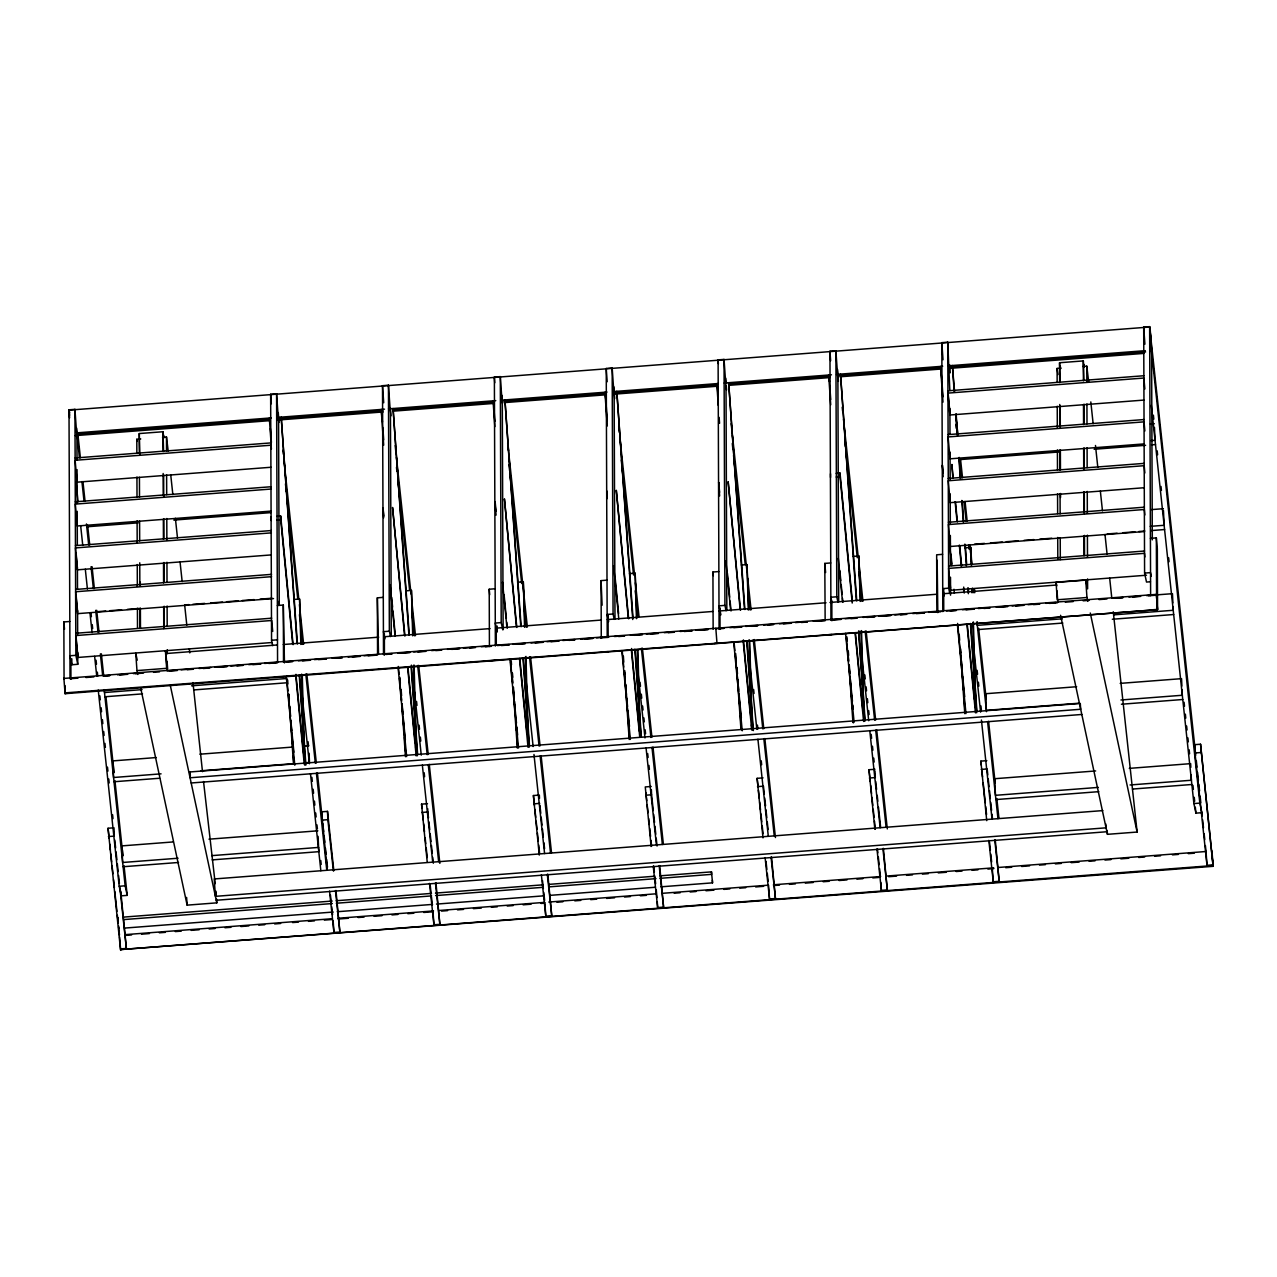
<?xml version="1.0" encoding="UTF-8"?>
<svg xmlns="http://www.w3.org/2000/svg" width="1277" height="1277" viewBox="0 0 1277 1277"><rect width="100%" height="100%" fill="white"/><g stroke="black" fill="none" stroke-linecap="round" stroke-linejoin="round"><path stroke-width="1.5" d="M77.977 678.135L70.027 678.741L69.006 409.805L74.944 409.342L76.939 437.819L77.019 459.672M272.703 645.651L271.554 640.272L270.644 394.29L276.582 393.827L278.578 422.304L279.248 605.075M383.499 654.622L382.509 385.686L388.447 385.223L390.443 413.7L391.257 636.201M495.364 646.018L494.375 377.082L500.313 376.619L502.308 405.096L503.122 629.593M607.213 637.415L606.24 368.478L612.178 368.015L614.157 396.493L614.987 618.994M719.079 628.811L718.105 359.875L724.043 359.412L726.022 387.889L726.836 610.39M830.944 620.207L829.954 351.271L835.892 350.808L837.888 379.285L838.702 601.786M942.809 611.603L941.819 342.651L947.757 342.204L949.817 390.539M1150.465 581.753L1146.507 582.057L1144.591 573.086L1143.697 327.104L1149.635 326.641L1151.615 355.118L1152.301 539.884M76.62 432.871L271.283 417.898M277.237 417.435L384.521 409.183M388.495 408.879L495.763 400.627M500.967 400.228L606.99 392.071M612.832 391.624L718.233 383.515M724.203 383.052L831.471 374.8M836.547 374.416L942.697 366.244M948.412 365.813L1145.325 350.664M76.891 434.18L269.575 419.351M277.524 418.744L382.813 410.635M392.741 409.869L494.055 402.079M503.984 401.313L605.282 393.524M613.231 392.917L716.525 384.968M728.449 384.058L829.763 376.252M839.691 375.486L940.989 367.696M948.939 367.09L1145.597 351.957M75.183 435.633L269.862 420.66M277.811 420.037L383.084 411.944M393.013 411.178L494.327 403.388M504.255 402.622L605.569 394.832M613.391 394.226L716.812 386.277M728.72 385.351L830.034 377.561M839.963 376.795L941.277 369.005M949.226 368.399L1143.889 353.41M139.353 453.447L139.273 433.557L163.025 431.738L163.568 451.132M1059.655 382.621L1059.575 362.732L1083.327 360.912L1083.87 380.307M136.847 453.175L136.799 439.272L140.757 438.953M162.53 437.293L166.489 436.973L168.181 450.989M1057.148 382.366L1057.101 368.446L1061.059 368.143M1082.832 366.467L1086.791 366.164L1088.706 382.142M75.12 457.98L271.059 442.896M947.917 390.81L1143.857 375.741M271.043 467.254L77.083 482.179L75.12 460.279L271.059 445.21L271.394 448.865M1143.857 400.084L949.896 415.009L947.933 393.108L1143.873 378.04L1144.846 388.99M75.279 501.797L271.219 486.729M948.077 434.627L1144.016 419.558M271.219 489.027L75.279 504.112L77.258 525.996L271.219 511.087M1150.338 423.996L1154.296 423.693M1151.088 440.613L1155.046 440.31L1154.456 427.396M1144.016 443.917L950.056 458.826L948.093 436.942L1144.032 421.857L1144.846 430.988M86.756 526.794L138.219 522.836M173.832 520.09L270.82 512.636M959.554 459.624L1058.521 452.01M1094.134 449.265L1145.597 445.306M1151.535 444.859L1155.493 444.556M276.901 516.355L280.701 516.068L293.103 644.662M836.212 473.336L840.011 473.049L852.413 601.627M276.917 520.058L280.717 519.771L280.701 516.068M836.227 477.023L840.027 476.736L840.011 473.049M75.439 545.614L271.378 530.546M948.252 478.444L1144.176 463.375M271.394 532.86L75.455 547.929L77.418 569.829L271.378 554.904M1144.176 487.734L950.216 502.659L948.252 480.759L1144.192 465.69L1144.846 472.985M75.598 589.447L271.538 574.363M948.412 522.277L1144.352 507.192M271.554 576.677L75.614 591.746L77.578 613.646L273.517 598.578M1151.503 509.603L1163.379 508.693M1150.274 526.347L1164.129 525.294L1163.459 510.529M974.59 544.162L984.487 543.395M990.425 542.933L1002.301 542.023M1006.244 541.719L1018.12 540.809M1024.058 540.347L1033.955 539.58M1039.893 539.133L1051.769 538.224M1107.191 533.962L1117.088 533.195M1123.026 532.732L1134.902 531.823M1138.861 531.519L1144.799 531.056M1150.737 530.609L1164.592 529.54M95.839 611.779L105.736 611.013M109.694 610.709L121.57 609.799M127.508 609.337L139.385 608.427M184.91 604.931L188.868 604.628M192.827 604.324L204.703 603.398M210.641 602.952L222.501 602.042M226.46 601.738L238.336 600.813M242.295 600.509L254.171 599.599M260.109 599.136L271.985 598.227M1144.336 531.551L950.391 546.476L948.412 524.576L1144.352 509.507L1144.846 514.982M293.87 599.456L299.568 599.009L301.388 643.8M405.735 590.852L411.433 590.405L413.237 635.196M517.6 582.232L523.299 581.801L525.102 626.592M629.465 573.628L635.164 573.197L636.968 617.988M741.314 565.025L747.013 564.594L748.833 609.384M853.18 556.421L858.878 555.99L860.698 600.781M965.045 547.817L970.743 547.386L971.765 564.338M1157.569 609.64L64.904 692.9L65.079 693.682L1157.569 609.64L1156.387 594.38L63.898 678.422L64.058 679.204L63.85 621.947L69.788 621.484M277.364 605.521L283.302 605.059L284.452 662.891M377.561 655.085L377.353 597.828L383.292 597.365M489.426 646.481L489.219 589.224L495.157 588.761M601.275 637.877L601.068 580.62L607.006 580.157M713.141 629.258L712.933 572.016L718.871 571.553M817.2 621.26L825.15 620.654L824.798 563.412L830.736 562.949M942.602 554.346L936.664 554.793L936.871 612.05M1150.417 538.351L1156.339 537.904L1157.329 548.855L1157.553 609.4L1151.615 609.847M75.774 633.264L271.698 618.196M948.572 566.094L1144.511 551.025M77.769 664.295L75.854 655.324L69.916 655.771L71.831 664.758L77.769 664.295L77.721 652.371M271.554 640.272L277.492 639.809M390.507 636.585L389.357 631.205L383.419 631.668L384.952 638.835M502.755 629.784L501.207 622.601L495.268 623.048L497.2 632.035L497.168 626.065M614.221 619.377L613.072 613.998L607.134 614.445L608.666 621.628M726.086 610.773L724.937 605.394L718.999 605.841L720.914 614.828M837.951 602.169L836.802 596.79L830.864 597.237L832.013 602.632M949.817 593.566L948.667 588.17L942.729 588.633L944.262 595.816M1144.591 573.086L1150.529 572.623L1151.295 576.214M1146.491 575.225L950.551 590.293L948.588 568.409L1144.511 553.324L1144.846 556.98M271.698 642.539L77.737 657.463L75.774 635.563L271.714 620.494L272.703 631.445M1087.796 601.371L1086.966 597.492L1057.276 599.775L1056.063 582.392L1085.737 580.109L1087.621 588.857L1087.573 578.912M277.317 644.965L165.994 653.537L167.207 670.92L177.152 670.154M283.286 644.518L378.71 637.175M384.68 636.712L490.033 628.603M496.003 628.156L601.371 620.047M607.325 619.584L712.694 611.475M718.664 611.029L826.011 602.76M829.986 602.457L937.334 594.204M943.304 593.741L1056.622 585.026M137.246 660.209L135.745 653.217L136.974 670.601L166.649 668.318L165.435 650.935L166.186 654.431M103.724 675.916L109.662 675.453M117.58 674.847L127.477 674.08M133.415 673.633L139.353 673.171M181.126 669.85L193.05 668.94M199.02 668.478L210.944 667.552M214.919 667.248L226.859 666.339M230.834 666.035L242.758 665.109M248.728 664.647L260.652 663.737M264.626 663.433L276.55 662.508M284.5 661.901L292.449 661.294M298.419 660.832L310.343 659.906M314.318 659.602L326.258 658.693M332.212 658.23L342.156 657.463M348.126 657.001L360.05 656.091M364.025 655.787L375.949 654.862M383.898 654.255L391.863 653.648M397.817 653.185L409.741 652.26M413.716 651.956L425.656 651.047M431.61 650.584L441.555 649.817M447.525 649.355L459.449 648.445M463.423 648.141L475.347 647.216M481.317 646.753L489.267 646.146M497.216 645.539L509.14 644.614M513.131 644.31L525.055 643.4M531.009 642.938L542.948 642.012M546.923 641.708L558.847 640.799M562.822 640.495L574.746 639.569M580.716 639.107L592.64 638.197M596.614 637.893L602.584 637.431M614.508 636.521L624.453 635.754M630.423 635.292L642.347 634.366M646.322 634.062L658.246 633.153M664.216 632.69L674.144 631.923M680.114 631.461L692.038 630.551M696.013 630.247L707.953 629.322M719.877 628.412L723.851 628.108M729.821 627.645L741.745 626.72M745.72 626.416L757.644 625.507M763.614 625.044L773.559 624.277M779.513 623.814L791.437 622.905M795.427 622.601L807.351 621.676M813.305 621.213L825.245 620.303M831.199 619.84L841.144 619.074M845.119 618.77L857.043 617.86M863.013 617.398L874.937 616.472M878.911 616.168L890.851 615.259M894.826 614.955L906.75 614.029M912.704 613.567L924.644 612.657M928.618 612.353L938.563 611.587M946.512 610.981L956.441 610.214M962.411 609.752L974.335 608.826M978.31 608.522L990.25 607.613M996.204 607.15L1006.148 606.383M1012.118 605.921L1024.042 605.011M1028.017 604.707L1039.941 603.782M1045.911 603.335L1055.84 602.568M1113.097 598.243L1122.994 597.476M1128.932 597.029L1138.829 596.263M1146.746 595.657L1150.689 595.353M1156.627 594.89L1172.462 593.677L1172.893 602.904M85.926 677.512L93.875 676.906M103.804 676.14L109.774 675.677M119.719 674.91L127.668 674.304M135.617 673.697L143.567 673.075M153.495 672.325L159.465 671.862M169.41 671.095L177.359 670.489M187.288 669.723L193.258 669.26M203.187 668.494L209.157 668.031M219.085 667.264L227.051 666.658M236.979 665.892L242.949 665.429M252.878 664.678L260.827 664.056M268.777 663.449L276.726 662.843M286.671 662.077L292.641 661.614M302.569 660.847L310.519 660.241M318.468 659.618L326.417 659.012M336.362 658.246L342.332 657.799M352.26 657.032L360.21 656.41M368.159 655.803L376.108 655.197M386.053 654.431L392.023 653.968M401.952 653.201L409.901 652.595M417.85 651.988L425.8 651.366M435.744 650.6L441.698 650.153M451.643 649.386L459.592 648.764M469.537 648.014L475.491 647.551M485.436 646.785L491.39 646.322M501.334 645.555L509.284 644.949M519.228 644.183L525.182 643.72M535.127 642.954L543.076 642.347M551.025 641.74L558.975 641.118M568.919 640.368L574.873 639.905M584.818 639.138L592.767 638.532M600.717 637.909L608.666 637.303M618.595 636.537L624.565 636.074M634.509 635.308L642.459 634.701M650.408 634.094L658.357 633.488M668.286 632.722L674.256 632.259M684.201 631.492L692.15 630.886M700.099 630.263L708.049 629.657M717.977 628.891L723.931 628.428M733.86 627.677L741.793 627.055M751.722 626.305L757.676 625.842M767.589 625.076L773.543 624.613M783.471 623.862L791.405 623.24M801.333 622.49L807.287 622.027M833.083 620.031L841.016 619.425M850.945 618.659L856.899 618.212M866.812 617.445L874.761 616.839M882.694 616.216L890.628 615.61M900.556 614.844L906.51 614.397M916.439 613.63L924.372 613.024M934.285 612.258L940.83 611.747M950.168 611.029L956.122 610.582M966.051 609.815L973.984 609.193M983.897 608.443L989.851 607.98M999.779 607.213L1007.713 606.607M1015.662 606L1023.595 605.378M1033.524 604.628L1039.478 604.165M1049.391 603.398L1057.324 602.792M1065.273 602.185L1073.207 601.563M1083.135 600.797L1089.089 600.35M1099.002 599.583L1106.951 598.977M1116.864 598.211L1122.818 597.748M1132.747 596.982L1140.68 596.375M1148.614 595.768L1156.563 595.162L1156.339 537.904M70.985 692.98L65.063 693.443L65.031 685.621M278.562 677.018L284.5 676.555M378.551 669.324L384.489 668.861M490.416 660.72L496.354 660.257M602.281 652.116L608.219 651.653M714.146 643.496L720.084 643.049M825.996 634.892L831.934 634.446M939.84 626.145L943.799 625.842M104.475 692.517L142.082 689.628M191.566 685.813L286.559 678.518M1062.384 618.802L977.288 625.347L977.113 621.66M1113.847 614.844L1173.212 610.278L1173.052 606.591M104.937 696.763L142.529 693.874M193.992 689.915L287.022 682.764M977.735 629.593L1062.847 623.048M1112.315 619.249L1173.675 614.524M156.353 757.548L112.807 760.9L113.573 777.501L161.062 773.846M199.898 754.196L292.912 747.045M302.809 746.279L308.747 745.832M1076.655 686.723L985.621 693.73L986.371 710.331L1079.4 703.18M1120.2 683.371L1181.56 678.662L1181.895 686.036M200.649 770.797L293.678 763.646M305.538 762.736L309.497 762.433L309.082 753.207M1120.951 699.988L1182.31 695.263L1182.055 689.724M189.666 771.978L1080.278 703.467L1080.693 709.262L190.065 777.773L189.666 771.978L190.401 775.442M114.02 781.747L159.545 778.252M1121.414 704.234L1182.757 699.509M191.183 782.977L1081.811 714.466M120.756 891.107L126.375 948.444L120.437 948.907L108.05 828.262L113.988 827.799L114.291 834.44M333.84 870.722L327.503 811.374L321.565 811.837L327.199 869.414M427.188 861.72L421.554 804.143L427.492 803.68M539.261 855.079L533.403 795.539L539.341 795.076L539.501 798.396M651.206 786.472L645.268 786.935L651.126 846.475M762.992 837.872L757.133 778.332L763.071 777.869M874.857 829.268L868.998 769.728L874.937 769.265M986.722 820.664L980.864 761.124L986.802 760.661M1200.54 744.22L1194.602 744.683L1194.985 752.983L1207.004 865.311L1212.942 864.864L1200.54 744.22L1213.15 866.317L120.485 949.577L1212.99 865.535M108.417 836.563L114.355 836.1M321.932 820.137L327.87 819.674L327.503 811.374M421.921 812.443L427.859 811.996L427.715 808.676M533.786 803.84L539.724 803.377M645.651 795.236L651.589 794.773L651.366 789.793M757.516 786.632L763.454 786.169L764.284 794.055M869.366 778.028L875.304 777.565L875 770.925M981.231 769.424L987.169 768.962L987.807 774.884M1194.985 752.983L1200.923 752.52M173.369 841.926L121.906 845.885L122.656 862.486L178.078 858.224M208.981 839.181L317.845 830.816M1095.65 770.957L994.703 778.715L995.469 795.316L1098.38 787.398M1129.299 768.371L1190.643 763.646L1190.818 767.333M211.727 855.638L318.596 847.417L318.085 836.355M1130.049 784.972L1191.393 780.247L1191.154 774.708M123.119 866.732L178.525 862.47M212.174 859.884L319.042 851.663L318.596 847.417M995.916 799.578L1098.827 791.66M1132.476 789.058L1191.856 784.493M119.208 886.27L125.146 885.807L127.205 895.385L121.267 895.831L119.208 886.27L98.233 690.075M1102.849 810.592L214.217 878.959L215.43 896.342L1106.058 827.831L1105.786 823.968M1193.899 803.568L1199.837 803.105L1201.88 812.683L1195.942 813.146L1193.899 803.568L1151.295 405.256M216.26 900.253L1106.888 831.742M140.693 688.048L187.128 905.138L216.819 902.855L216.547 898.992M1060.596 615.291L1107.446 834.328L1137.121 832.045L1113.257 611.747M123.709 917.094L332.212 901.051M336.186 900.748L431.498 893.405M435.473 893.102L542.709 884.849M548.663 884.402L653.904 876.293M659.874 875.846L711.497 871.872L712.518 882.854L660.895 886.829M123.821 919.584L332.323 903.541M336.298 903.238L431.61 895.895M435.585 895.592L542.821 887.339M548.775 886.892L656.011 878.64M659.986 878.337L711.608 874.362L711.497 871.872M124.731 928.076L333.233 912.033M337.208 911.73L432.52 904.403M436.495 904.1L543.731 895.847M549.685 895.385L654.925 887.292M125.433 934.62L332.148 918.722M338.102 918.259L433.51 910.932M439.48 910.469L544.816 902.36M548.791 902.057L656.123 893.804M662.093 893.341L767.429 885.232M773.399 884.785L880.555 876.533M886.509 876.07L993.666 867.833M997.64 867.53L1206.015 851.504L1207.004 865.311M125.609 935.402L131.563 934.94M141.508 934.189L149.457 933.567M159.386 932.801L165.356 932.354M175.3 931.587L181.254 931.125M191.199 930.358L199.148 929.752M209.077 928.986L215.047 928.523M224.975 927.756L230.945 927.31M240.89 926.543L248.839 925.921M258.768 925.155L264.738 924.708M274.667 923.941L280.637 923.479M292.561 922.569L298.531 922.106M308.459 921.34L314.429 920.877M324.358 920.11L332.307 919.504M338.277 919.041L348.222 918.275M358.151 917.524L364.121 917.062M374.049 916.295L381.999 915.689M391.943 914.923L397.897 914.46M407.842 913.693L413.812 913.231M423.741 912.464L431.69 911.858M441.634 911.092L447.588 910.629M457.533 909.878L463.503 909.416M473.432 908.649L481.381 908.043M491.326 907.277L497.28 906.814M507.224 906.047L513.178 905.585M523.123 904.818L531.072 904.212M541.017 903.446L544.992 903.142M556.916 902.232L562.87 901.77M574.81 900.844L580.764 900.397M590.708 899.631L596.662 899.168M606.607 898.401L614.556 897.795M624.485 897.029L630.455 896.566M640.4 895.8L646.354 895.353M674.176 893.198L680.146 892.751M690.091 891.984L696.045 891.522M705.989 890.755L713.939 890.149M723.867 889.383L729.837 888.92M739.766 888.153L745.736 887.707M755.681 886.94L763.63 886.318M773.559 885.568L779.513 885.105M789.441 884.338L795.395 883.876M805.308 883.125L813.257 882.503M823.17 881.737L829.124 881.29M839.053 880.523L846.986 879.917M856.915 879.151L862.869 878.688M872.782 877.922L878.736 877.475M888.664 876.708L896.598 876.102M906.526 875.336L912.48 874.873M922.393 874.106L928.347 873.66M938.276 872.893L946.209 872.287M956.138 871.521L962.092 871.058M972.005 870.291L977.959 869.845M987.887 869.078L993.841 868.615M1005.749 867.706L1011.703 867.243M1021.616 866.476L1029.565 865.87M1039.478 865.104L1045.432 864.641M1055.361 863.891L1061.315 863.428M1071.243 862.661L1079.177 862.055M1089.089 861.289L1095.043 860.826M1104.972 860.059L1110.926 859.613M1120.855 858.846L1128.788 858.24M1138.717 857.474L1144.671 857.011M1154.584 856.244L1160.538 855.798M1172.446 854.872L1178.4 854.425M1188.328 853.659L1194.282 853.196M329.53 891.091L333.951 932.481L339.89 932.018L335.963 890.5M429.519 883.397L433.941 924.787L439.879 924.325L435.952 882.822M541.368 874.793L545.806 916.184L551.744 915.721L547.817 874.202M653.233 866.189L657.655 907.58L663.593 907.117L659.666 865.598M765.099 857.585L769.52 898.976L775.458 898.513L771.531 856.995M876.964 848.982L881.385 890.372L887.323 889.909L883.397 848.391M988.829 840.378L993.251 881.768L999.189 881.306L995.262 839.787M1195.735 755.266L1149.667 327.024L69.038 410.14L69.597 412.758M1151.279 350.201L1151.838 352.803M1211.969 851.041L1213.15 866.317M1090.271 613.008L1137.121 832.045M1056.063 582.392L1056.797 585.888M715.998 629.05L715.822 628.268L717.004 643.528M493.608 403.436L493.05 400.834L494.853 426.63M269.878 420.644L269.319 418.042L271.123 443.837M215.222 883.684L203.538 781.54M170.384 685.765L216.819 902.855M136.974 670.601L137.804 674.479M1057.101 368.446L1057.963 374.528M136.799 439.272L137.23 441.395M1196.294 760.501L1197.012 767.142M1197.571 772.377L1198.417 780.279M1198.832 784.238L1199.55 790.91M1200.109 796.114L1200.827 802.786M1201.801 811.933L1202.232 815.891M1202.647 819.85L1203.493 827.751M1204.131 833.689L1204.77 839.627M1205.392 845.566L1206.031 851.504M1199.837 803.105L1152.141 357.241L1150.21 329.594M1153.386 415.185L1153.801 419.143M1157.185 450.829L1157.616 454.788M1161.001 486.457L1161.431 490.416M1168.631 557.73L1169.046 561.704M1184.082 702.27L1184.513 706.229M1185.359 714.146L1185.774 718.105M1186.62 726.022L1187.051 729.981M1187.897 737.898L1188.312 741.857M1189.158 749.791L1189.589 753.749M1192.973 785.419L1193.404 789.378M1194.25 797.295L1194.665 801.254M1195.304 807.192L1195.942 813.146M1090.813 401.936L1093.144 423.709M1095.474 445.481L1097.805 467.254M1100.343 491.007L1102.466 510.8M1105.004 534.552L1107.111 554.346M1109.665 578.098L1111.772 597.891M955.755 414.45L957.878 434.244M960.623 459.991L962.523 477.806M965.077 501.558L967.184 521.367M969.722 545.119L970.568 553.037M971.206 558.975L971.845 564.913M974.383 588.681L974.814 592.64M978.629 628.268L986.243 699.541M988.574 721.329L995.166 782.961M996.826 798.54L998.949 818.334M955.787 424.315L956.202 428.274M959.394 458.012L961.501 477.821M964.055 501.606L966.178 521.415M968.716 545.199L969.131 549.158M973.377 588.793L973.808 592.751M976.985 622.49L986.514 711.656M987.584 721.569L997.96 818.669M977.128 670.313L977.559 674.272M978.405 682.189L978.821 686.148M980.944 705.942L981.374 709.9M988.222 778.81L989.068 786.696M989.483 790.639L990.329 798.524M990.76 802.467L991.591 810.352M992.021 814.295L992.437 818.238M994.767 839.915L999.189 881.306M973.792 648.7L980.576 712.119M981.422 720.036L992.021 819.132M980.864 761.124L981.279 765.083M981.917 771.005L982.556 776.943M983.178 782.881L985.301 802.658M985.716 806.617L986.562 814.534M989.531 842.229L990.377 850.131M990.808 854.09L991.654 862.007M842.197 407.219L842.628 411.178M843.474 419.095L858.08 555.703M858.719 561.641L862.949 601.244M866.125 630.934L875.655 720.036M876.708 729.933L887.307 828.917M844.767 440.852L845.406 446.79M846.044 452.744L857.282 557.762M858.767 571.633L859.613 579.566M860.028 583.525L861.943 601.371M865.12 631.093L874.649 720.26M875.719 730.173L886.094 827.273M864.848 674.958L865.263 678.917M866.109 686.834L866.54 690.793M867.386 698.711L867.817 702.669M868.663 710.587L869.078 714.545M871.201 734.355L871.616 738.314M872.462 746.231L872.893 750.19M873.739 758.107L874.17 762.066M875.735 781.508L876.581 789.394M877.203 795.3L877.842 801.222M878.464 807.128L880.571 826.842M882.902 848.519L887.323 889.909M861.305 651.366L868.711 720.723M869.781 730.636L880.156 827.735M868.998 769.728L870.26 781.588M870.691 785.547L871.537 793.464M871.952 797.423L872.798 805.324M873.229 809.283L874.075 817.2M874.49 821.159L875.336 829.076M877.459 848.854L877.874 852.813M878.305 856.771L879.151 864.673M879.582 868.631L880.428 876.549M731.178 423.741L732.024 431.658M732.455 435.617L747.061 572.224M747.699 578.162L751.084 609.847M754.26 639.538L763.79 728.64M764.843 738.537L775.442 837.536M732.28 443.502L732.902 449.456M733.541 455.394L745.209 564.386M747.747 588.17L750.078 609.975M753.254 639.697L762.8 728.864M763.854 738.776L774.245 835.876M753.622 689.5L754.037 693.459M757.437 725.128L757.852 729.087M761.236 760.773L761.667 764.731M764.715 797.997L765.562 805.883M765.977 809.826L766.823 817.711M767.238 821.654L768.084 829.539M771.037 857.122L775.458 898.513M749.008 656.011L749.439 659.97M750.285 667.887L756.862 729.327M757.915 739.239L768.307 836.339M757.133 778.332L757.979 786.249M758.41 790.192L759.256 798.109M759.671 802.068L760.517 809.985M760.948 813.944L761.794 821.845M762.209 825.804L763.055 833.721M766.024 861.416L766.87 869.318M767.285 873.276L768.131 881.194M618.691 426.406L619.313 432.344M619.952 438.282L634.573 574.889M635.419 582.807L639.011 616.472M642.395 648.141L651.924 737.244M652.994 747.141L663.37 844.161M621.26 460.039L633.552 574.985M635.244 590.836L638.005 616.599M641.389 648.301L650.935 737.467M651.988 747.38L662.38 844.48M640.064 682.269L640.479 686.228M641.325 694.145L641.756 698.104M642.602 706.021L643.033 709.98M643.879 717.897L644.294 721.856M645.14 729.774L645.571 733.732M647.678 753.542L648.109 757.5M648.955 765.418L649.386 769.377M651.589 794.773L653.265 810.544M653.696 814.487L654.542 822.372M654.957 826.315L655.803 834.2M656.218 838.143L657.064 846.028M659.171 865.726L663.593 907.117M637.782 670.553L644.997 737.93M646.05 747.843L656.442 844.943M645.907 792.873L646.753 800.775M647.168 804.733L648.014 812.651M648.652 818.589L649.291 824.527M649.722 828.47L650.568 836.387M650.983 840.346L651.621 846.284M653.728 866.061L654.367 871.999M654.798 875.958L655.644 883.86M656.266 889.798L656.969 897.699M507.671 442.927L508.517 450.845M508.932 454.804L527.369 627.055M530.546 656.761L540.059 745.848M541.129 755.745L551.504 852.765M508.98 464.684L509.603 470.622M510.241 476.576L521.686 583.589M524.224 607.357L526.347 627.183M529.524 656.905L539.07 746.071M540.123 755.984L550.515 853.084M539.932 805.356L540.778 813.241M541.193 817.184L542.039 825.07M542.47 829.012L543.3 836.882M543.938 842.804L544.577 848.71M547.306 874.33L551.744 915.721M525.501 675.198L533.132 746.534M533.978 754.468L544.577 853.547M533.403 795.539L534.472 805.436M534.887 809.379L535.733 817.296M536.164 821.255L537.01 829.172M537.425 833.131L538.271 841.032M538.702 844.991L539.548 852.908M542.502 880.603L543.348 888.521M543.779 892.463L544.625 900.381M395.168 445.593L396.014 453.511M396.445 457.469L411.05 594.076M411.896 602.01L415.504 635.659M418.68 665.365L428.21 754.452M429.264 764.348L439.847 863.348M396.477 467.35L396.892 471.309M397.754 479.226L409.614 590.213M411.737 610.023L414.482 635.786M417.675 665.509L427.204 754.691M428.258 764.588L438.649 861.688M416.557 701.456L416.972 705.415M419.095 725.208L419.51 729.167M420.356 737.084L420.787 741.043M424.172 772.729L424.602 776.687M427.859 811.996L428.497 817.903M428.912 821.845L429.758 829.731M430.173 833.673L431.019 841.559M431.45 845.502L432.28 853.371M432.711 857.314L433.334 863.236M435.441 882.95L439.879 924.325M414.482 691.735L421.266 755.138M422.336 765.051L432.711 862.151M421.554 804.143L421.969 808.102M422.4 812.06L423.246 819.978M423.661 823.92L424.507 831.838M425.145 837.776L425.784 843.714M426.199 847.657L427.252 857.553M430.221 885.248L431.067 893.166M431.498 897.124L432.344 905.026M327.87 819.674L333.361 870.93M335.468 890.628L339.89 932.018M282.887 450.238L283.302 454.197M284.148 462.114L298.77 598.721M299.409 604.675L303.639 644.262M306.815 673.969L316.345 763.055M317.398 772.952L322.267 818.493M322.826 823.713L323.672 831.614M324.103 835.573L324.805 842.245M325.443 848.183L326.082 854.137M326.641 859.309L327.487 867.227M330.44 894.922L331.286 902.839M331.717 906.782L332.563 914.699M285.457 483.871L286.303 491.805M286.734 495.763L297.749 598.817M299.441 614.668L300.079 620.606M300.718 626.56L302.633 644.39M305.81 674.112L315.339 763.295M316.409 773.192L326.784 870.291M308.076 741.729L308.491 745.688M311.891 777.374L312.306 781.332M313.152 789.25L313.583 793.209M314.429 801.126L314.844 805.085M315.706 813.018L316.121 816.977M316.967 824.894L317.398 828.853M320.782 860.522L321.197 864.481M301.995 694.385L309.401 763.742M310.471 773.654L320.846 870.754M170.719 474.741L172.842 494.534M175.38 518.286L177.503 538.08M180.041 561.832L182.164 581.626M184.702 605.378L186.809 625.171M189.347 648.924L189.778 652.882M192.955 682.572L202.484 771.643M77.865 434.068L80.403 457.836M82.941 481.589L85.064 501.382M87.602 525.15L89.725 544.944M92.056 566.717L94.37 588.505M96.701 610.278L99.031 632.051M101.362 653.84L103.692 675.613M106.023 697.402L114.068 772.633M114.914 780.55L122.959 855.782M124.029 865.678L127.205 895.385M79.366 457.773L76.636 428.082M81.92 481.557L84.043 501.366M86.453 523.953L88.704 544.96M91.034 566.765L93.365 588.553M95.695 610.358L98.026 632.163M100.356 653.952L102.687 675.756M104.171 689.628L125.146 885.807M90.986 612.721L91.401 616.679M92.247 624.597L92.678 628.555M96.062 660.241L96.493 664.2M97.339 672.117L97.754 676.076M99.877 695.869L100.292 699.828M101.138 707.745L101.569 711.704M102.415 719.637L102.846 723.596M103.692 731.513L104.107 735.472M104.953 743.39L105.384 747.348M107.491 767.142L107.922 771.1M108.768 779.018L109.184 782.993M112.584 814.662L112.999 818.621M114.786 840.043L115.632 847.928M116.047 851.871L116.893 859.756M117.308 863.699L118.154 871.584M118.569 875.527L119.415 883.413M119.846 887.355L126.375 948.444M75.981 482.004L78.105 501.829M80.643 525.597L82.766 545.423M85.304 569.207L87.427 589.016M89.965 612.8L92.088 632.61M94.626 656.394L96.749 676.203M118.107 920.94L117.755 917.54L117.867 920.031M108.05 828.262L109.104 838.159M109.742 844.081L110.381 850.019M110.796 853.978L111.642 861.895M112.073 865.854L112.919 873.755M113.541 879.693L114.387 887.611M114.818 891.569L116.941 911.347M117.356 915.306L118.202 923.207M118.633 927.166L119.479 935.083M953.217 478.284L951.876 464.429L952.834 477.997M955.499 502.021L957.415 521.814M959.697 545.55L961.597 565.328M963.704 587.085L964.263 593.023M967.327 624.676L974.559 699.86M974.942 703.803L975.325 707.761M955.116 501.685L957.032 521.415M959.314 545.103L961.405 566.812M963.496 588.521L963.864 592.464M966.912 624.038L975.468 712.853M943.144 473.081L942.378 465.163L943.144 476.752M950.966 554.186L951.908 564.083M957.622 623.431L960.863 657.064M961.246 661.023L964.678 696.635M949.801 545.838L951.7 565.567M953.983 589.256L954.366 593.198M957.415 624.772L965.971 713.588M855.462 633.28L863.076 712.422M840.027 476.736L852.206 603.047M855.047 632.642L863.603 721.457M839.851 570.707L840.809 580.604M841.192 584.563L842.15 594.443M842.533 598.402L842.916 602.361M846.332 637.973L848.63 661.709M849.013 665.668L849.764 673.586M850.147 677.544L852.445 701.281M852.828 705.239L853.196 709.182M838.319 558.384L842.501 601.802M845.55 633.376L854.105 722.191M740.548 610.23L728.161 481.652L740.149 609.672M743.406 639.905L750.844 717.067M751.53 724.634L751.834 727.842M743.182 641.246L751.738 730.061M719.605 492.268L718.664 482.371L719.621 495.939M727.427 573.373L729.71 597.125M730.093 601.068L731.051 610.965M734.099 642.618L734.866 650.536M735.233 654.494L738.665 690.091M739.048 694.049L741.346 717.802M725.895 561.066L730.652 610.406M733.684 641.98L742.24 730.795M628.683 618.834L616.296 490.256L628.284 618.276M631.54 648.508L639.554 731.609M631.333 649.849L639.697 736.685M607.182 494.933L606.798 490.975L607.182 498.621M615.179 578.034L618.611 613.63M622.234 651.222L623.767 667.057M624.134 671L627.566 706.612M627.949 710.571L629.481 726.405M613.646 565.727L618.786 619.01M621.819 650.584L630.375 739.399M516.818 627.454L504.431 498.86L516.419 626.879M519.867 659.092L527.114 734.275M519.468 658.469L528.024 747.268M495.125 501.574L496.083 511.454M504.08 594.539L506.362 618.291M506.746 622.234L507.32 628.172M510.561 661.805L512.652 683.562M513.035 687.521L513.992 697.418M514.376 701.376L516.467 723.133M516.85 727.092L517.616 735.009M494.949 503.282L496.083 515.126M502.547 582.232L506.921 627.614M509.97 659.187L518.526 748.003M404.953 636.058L392.566 507.464L404.554 635.483M408.001 667.711L415.248 742.879M415.632 746.837L416.015 750.796M407.602 667.073L416.158 755.872M383.834 516.1L383.068 508.198L383.643 517.808M391.64 597.221L392.598 607.102M392.981 611.06L395.263 634.797M398.312 666.45L399.078 674.368M399.462 678.326L401.553 700.083M401.936 704.042L402.894 713.939M403.277 717.897L405.368 739.654M390.108 584.914L395.056 636.217M398.105 667.791L406.661 756.607M295.961 674.336L303.575 753.462M280.717 519.771L292.704 644.103M295.737 675.677L304.293 764.476M286.83 679.013L287.979 690.889M288.363 694.848L290.454 716.605M290.837 720.563L291.795 730.46M292.178 734.419L293.886 752.217M279.009 601.403L279.392 605.362M286.24 676.411L294.795 765.21M1059.575 362.732L1060.118 382.126M948.252 394.449L949.88 412.71M949.561 535.047L950.375 544.178M949.561 577.044L950.535 587.995M937.158 560.268L937.813 612.625M824.798 563.412L825.612 572.527M712.933 572.016L713.268 575.656M601.068 580.62L602.106 605.234M489.219 589.224L489.698 594.699M377.353 597.828L378.503 653.696M139.273 433.557L139.816 454.947M76.093 552.925L77.243 565.695M76.093 594.922L77.578 611.332M76.093 636.92L77.737 655.165M63.85 621.947L64.504 629.242M1149.938 328.317L1151.567 351.494M1143.697 327.104L1144.894 344.183M1156.387 594.38L1157.409 608.858M1107.175 830.465L1107.446 834.328M1085.737 580.109L1086.966 597.492M1057.021 590.82L1057.835 602.409M992.277 867.945L993.251 881.768M954.589 391.911L952.371 365.493L954.174 391.289M956.122 413.748L957.654 435.569M959.171 457.405L960.559 477.247M962.235 501.063L963.624 520.904M965.284 544.704L966.673 564.562M968.333 588.362L968.604 592.336M970.839 624.086L976.937 711.401M955.85 415.105L957.223 434.946M958.899 458.762L960.288 478.604M961.804 500.44L963.337 522.261M964.869 544.098L966.386 565.919M967.918 587.739L968.333 593.693M970.408 623.463L976.65 712.758M949.721 364.903L950.28 372.788M941.819 342.651L943.017 359.747M941.756 378.934L940.495 366.419L943.001 402.127M942.027 382.908L943.001 396.796M960.623 648.812L960.895 652.786M961.453 660.72L962.283 672.628M962.571 676.587L963.528 690.474M963.816 694.449L964.789 708.336M959.235 634.302L959.65 640.256M960.208 648.189L964.789 713.667M880.827 882.471L881.385 890.372M856.755 600.94L840.505 374.113L856.324 600.318M858.83 630.71L865.072 720.005M858.543 632.067L864.8 721.361M837.584 369.548L838.414 381.392M829.954 351.271L830.625 360.752M829.475 381.6L828.629 375.023L830.72 404.777M829.747 385.558L830.72 399.446M848.343 651.462L848.614 655.436M849.317 665.349L849.875 673.298M850.147 677.257L851.12 691.144M851.392 695.119L852.366 709.006M852.781 714.96L853.339 722.894M846.954 636.952L847.226 640.926M847.928 650.839L848.614 660.768M848.902 664.726L852.924 722.271M768.562 885.153L769.52 898.976M744.89 609.544L728.656 382.717L744.475 608.921M747.109 641.293L753.35 730.588M746.694 640.671L752.935 729.965M725.719 378.152L725.99 382.11M726.278 386.053L726.549 390.012M718.105 359.875L718.36 363.674M717.339 386.229L718.297 400.116M737.037 667.999L737.452 673.953M737.867 679.907L738.697 691.815M738.984 695.789L740.085 711.656M740.373 715.631L741.33 729.518M716.78 383.627L718.297 405.447M719.127 417.356L719.558 423.31M735.648 653.489L736.206 661.438M736.621 667.376L740.915 728.896M657.256 901.658L657.655 907.58M633.025 618.148L616.791 391.321L632.738 619.521M635.244 649.897L641.357 737.212M634.829 649.275L640.926 736.59M613.854 386.755L614.684 398.616M606.24 368.478L607.166 381.759M605.889 400.786L604.915 392.231L607.277 425.959M606.304 406.74L607.277 420.628M624.756 670.664L625.028 674.623M625.73 684.552L626.416 694.465M626.704 698.439L627.677 712.327M627.949 716.301L628.923 730.189M629.194 734.163L629.481 738.122M623.368 656.139L623.783 662.093M624.485 672.021L625.028 679.955M625.315 683.929L629.194 739.495M544.976 904.339L545.806 916.184M521.16 626.752L504.926 399.924L520.745 626.129M523.378 658.501L529.492 745.816M522.963 657.878L529.205 747.173M502.005 395.375L502.547 403.261M494.375 377.082L494.774 382.781M493.88 407.411L494.853 421.298M512.476 673.314L512.763 677.273M513.45 687.202L514.008 695.135M514.423 701.089L515.254 712.997M515.669 718.951L516.499 730.859M516.914 736.813L517.616 746.726M511.231 660.784L511.502 664.758M512.061 672.692L512.747 682.604M513.178 688.558L517.329 748.099M432.967 910.964L433.941 924.787M409.294 635.355L393.061 408.528L408.879 634.733M411.386 665.125L417.627 754.42M411.098 666.482L417.34 755.776M390.411 407.922L390.97 415.823M382.509 385.686L383.707 402.766M382.446 421.969L381.185 409.438L383.691 445.162M382.861 427.923L383.691 439.831M401.17 689.851L401.585 695.805M402.143 703.739L402.83 713.667M403.261 719.621L404.218 733.509M404.506 737.483L405.479 751.371M399.924 677.321L400.339 683.275M400.755 689.229L401.585 701.137M401.856 705.112L405.463 756.702M333.121 920.637L333.951 932.481M297.445 643.959L281.195 417.132L297.014 643.353M299.664 675.709L305.905 765.019M299.233 675.102L305.49 764.396M278.274 412.583L278.961 422.448M270.644 394.29L271.315 403.787M270.437 428.593L271.41 442.48M289.033 694.496L289.304 698.455M289.863 706.389L290.565 716.317M290.837 720.292L291.81 734.179M292.082 738.138L293.056 752.041M293.327 756L293.886 763.933M287.644 679.971L287.916 683.945M288.618 693.874L289.304 703.787M289.592 707.761L293.471 763.311M216.021 891.266L216.276 895.129M215.733 892.527L215.989 896.39M186.602 897.412L187.128 905.138M167.095 661.31L167.638 669.036M119.607 937.063L120.661 950.359M69.309 411.449L69.581 415.312M69.006 409.805L69.581 417.866M63.898 678.422L65.079 693.682M1084.061 364.36L1084.189 367.122M1060.309 366.196L1060.437 368.957M712.406 880.364L712.518 882.854M163.759 435.186L163.887 437.947M122.353 850.131L122.608 855.67M113.27 765.146L113.605 772.521M118.665 926.048L118.777 928.539M972.436 588.202L972.547 592.177M973.393 621.995L975.692 703.531M970.743 547.386L971.238 565.168M971.909 588.873L972.02 592.831M972.866 622.458L974.59 683.722M974.974 697.545L975.261 707.426M861.528 630.599L863.603 704.17M863.891 714.114L864.05 720.084M858.878 555.99L860.155 601.435M861.001 631.061L862.502 684.408M862.613 688.367L863.06 704.17M749.727 641.198L752.025 722.718M751.594 724.985L751.69 728.369M747.013 564.594L748.306 610.039M749.136 639.665L750.972 704.872M637.861 649.801L639.985 725.368M635.164 573.197L636.441 618.643M637.335 650.248L638.947 707.554M639.17 715.455L639.617 731.258M525.948 656.426L527.912 726.022M528.024 729.997L528.407 743.916M523.299 581.801L524.576 627.246M525.406 656.889L527.353 726.038M414.083 665.03L416.318 744.555M411.433 590.405L412.71 635.85M413.556 665.493L415.28 726.741M415.663 740.564L415.775 744.523M302.282 675.613L304.293 747.205M304.58 757.149L304.804 765.099M299.568 599.009L300.845 644.454M301.691 674.096L303.75 747.205M1149.635 326.641L1150.625 595.609M1086.791 366.164L1086.839 382.062M1086.935 403.931L1086.998 423.82M1087.094 447.684L1087.158 467.574M1087.254 491.422L1087.334 513.306M1087.413 535.175L1087.493 557.043M1083.965 404.17L1084.029 424.044M1084.125 447.908L1084.189 467.797M1084.285 491.661L1084.365 513.53M1084.444 535.398L1084.524 555.287M1083.327 360.912L1083.407 380.801M1083.487 404.649L1083.566 424.539M1083.646 448.403L1083.726 470.271M1083.822 492.14L1083.886 512.029M1083.981 535.893L1084.045 555.766M1060.213 405.99L1060.293 427.859M1060.373 449.743L1060.453 469.617M1060.533 493.481L1060.548 497.455M1059.734 404.49L1059.814 426.374M1059.894 450.222L1059.974 470.112M1060.07 493.976L1060.133 513.849M1060.229 537.713L1060.309 559.597M1057.244 406.214L1057.324 428.098M1057.404 449.967L1057.484 469.856M1057.564 493.704L1057.643 513.593M1057.723 537.457L1057.803 559.326M949.896 408.417L949.992 434.244M950.056 452.122L950.152 479.944M950.2 493.848L950.311 523.65M950.359 535.574L950.471 565.36M950.503 577.284L950.567 595.162M947.757 342.204L948.667 588.17M943.671 588.729L943.751 610.214M835.892 350.808L836.802 596.79M831.822 601.244L831.886 620.766M724.043 359.412L724.937 605.394M719.957 607.9L720.036 629.369M612.178 368.015L613.072 613.998M608.075 614.54L608.155 636.026M500.313 376.619L501.207 622.601M496.226 627.055L496.29 644.63M388.447 385.223L389.357 631.205M384.361 633.711L384.441 655.197M283.302 605.059L283.51 662.316M276.582 393.827L277.572 662.779M166.489 436.973L166.537 450.893M166.617 474.757L166.696 494.646M166.792 518.51L166.872 540.379M166.952 562.247L167.016 582.136M167.111 606L167.191 625.874M167.271 649.738L167.287 653.712M163.648 474.996L163.727 496.865M163.823 518.733L163.887 538.623M163.983 562.471L164.047 582.36M164.142 606.224L164.222 628.092M163.025 431.738L163.089 451.611M163.169 473.496L163.264 495.364M163.344 519.228L163.424 539.102M163.504 562.965L163.584 582.855M163.679 606.719L163.759 628.587M140.294 582.2L140.31 586.175M140.39 608.044L140.47 627.933M139.432 477.311L139.512 497.184M139.592 521.048L139.672 540.937M139.752 562.806L139.831 584.674M139.927 608.538L139.991 628.428M136.942 477.039L137.006 496.929M137.102 520.793L137.182 542.661M137.262 564.53L137.341 586.398M137.421 608.283L137.501 628.156M77.051 469.601L77.179 503.377M77.211 511.327L77.338 545.103M77.418 566.956L77.498 588.809M77.578 610.661L77.658 634.493M74.944 409.342L75.854 655.324M71.815 658.788L71.831 664.758M70.873 659.778L70.937 679.3M830.513 473.767L830.529 477.47M271.203 516.802L271.219 520.489"/></g></svg>
